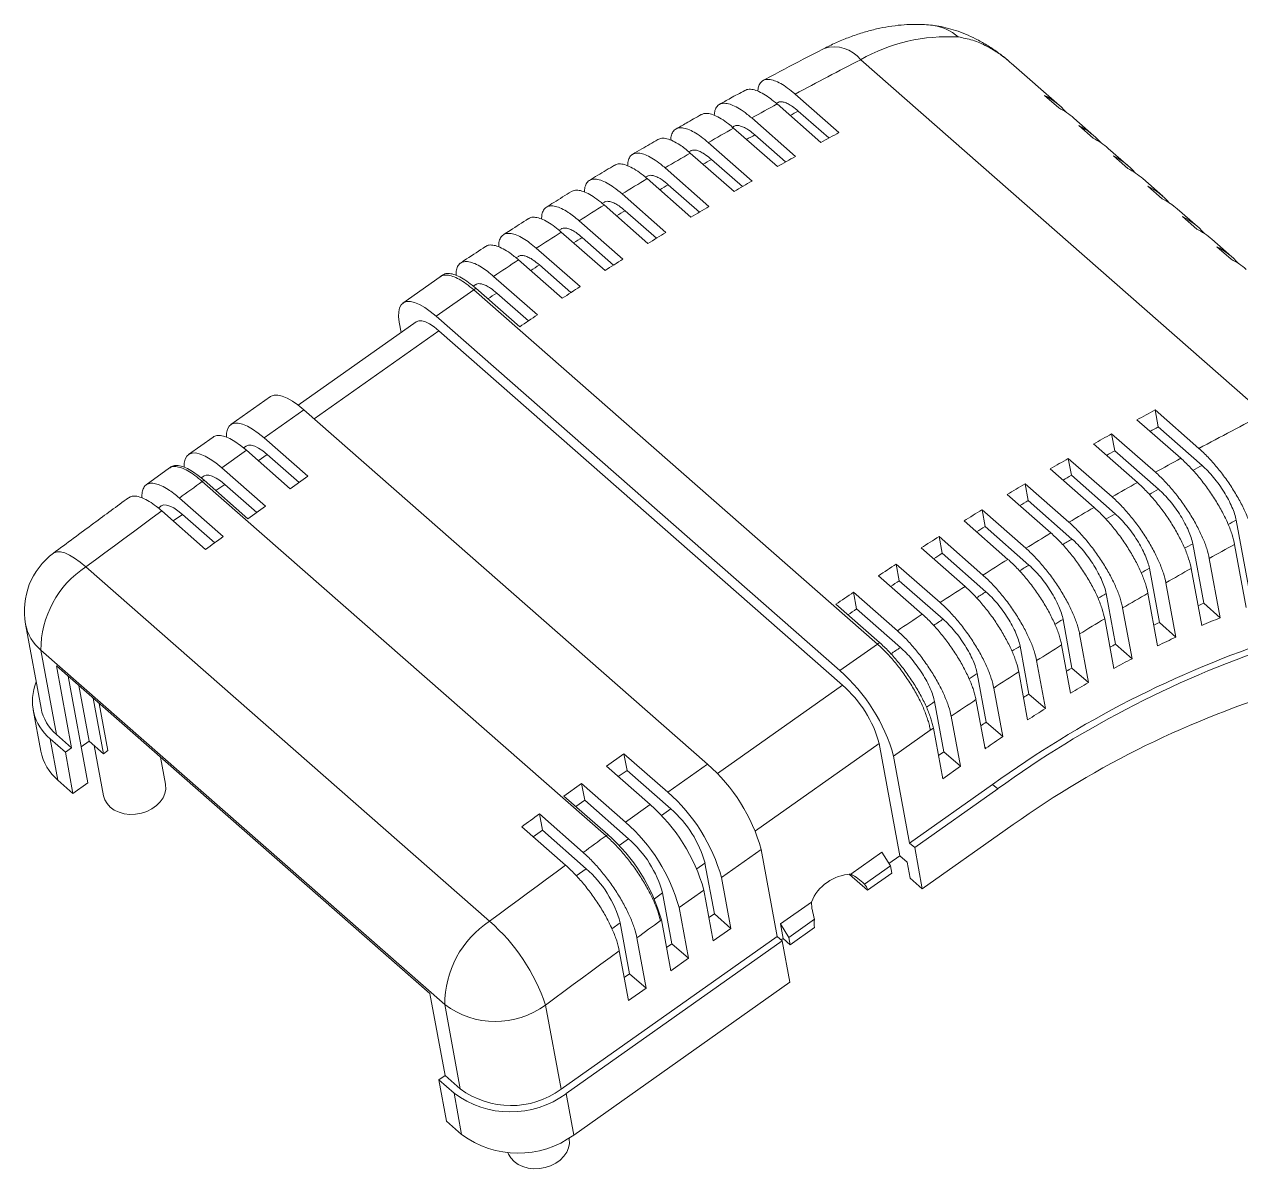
# Model space of a CAD drawing. Header units: inches. Extents: x 1958 to 3526, y 519 to 822.
# Drawn here: x 2306.4 to 2359.4, y 588.8 to 638.8 of the extents above; entities that cross this region are included whole.
import ezdxf

# ---------------------------------------------------------------- set-up
doc = ezdxf.new("R2010")
doc.units = ezdxf.units.IN

msp = doc.modelspace()

# ---------------------------------------------------------------- linework, layer by layer
at = {"color": 7, "linetype": 'Continuous', "lineweight": 15}
for p, q in [((2360.487, 621.777), (2342.868, 637.245)), ((2351.541, 635.246), (2349.436, 637.094)), ((2339.255, 635.377), (2339.185, 635.34)), ((2340.009, 635.743), (2341.921, 634.064)), ((2350.886, 635.688), (2351.514, 635.137)), ((2341.13, 633.634), (2339.218, 635.313)), ((2340.145, 635.002), (2341.484, 633.827)), ((2337.353, 634.338), (2337.277, 634.296)), ((2338.112, 634.701), (2340.024, 633.022)), ((2353.046, 633.925), (2352.168, 634.696)), ((2352.391, 634.367), (2353.018, 633.816)), ((2339.235, 632.579), (2337.323, 634.258)), ((2338.248, 633.963), (2339.594, 632.781)), ((2335.457, 633.267), (2335.375, 633.219)), ((2336.22, 633.628), (2338.133, 631.949)), ((2354.551, 632.604), (2353.673, 633.375)), ((2337.346, 631.492), (2335.434, 633.171)), ((2336.356, 632.892), (2337.71, 631.704)), ((2353.896, 633.046), (2354.523, 632.495)), ((2333.567, 632.163), (2333.48, 632.11)), ((2334.335, 632.522), (2336.247, 630.843)), ((2335.463, 630.373), (2333.551, 632.052)), ((2334.47, 631.789), (2335.831, 630.594)), ((2356.055, 631.283), (2355.178, 632.053)), ((2355.401, 631.724), (2356.028, 631.174)), ((2332.455, 631.385), (2334.368, 629.706)), ((2331.684, 631.027), (2331.593, 630.97)), ((2333.586, 629.223), (2331.674, 630.902)), ((2332.59, 630.653), (2333.957, 629.453)), ((2357.56, 629.962), (2356.682, 630.732)), ((2330.581, 630.217), (2332.494, 628.538)), ((2357.533, 629.853), (2356.906, 630.403)), ((2329.806, 629.859), (2329.709, 629.797)), ((2331.715, 628.042), (2329.802, 629.721)), ((2328.713, 629.017), (2330.626, 627.338)), ((2330.716, 629.486), (2332.089, 628.281)), ((2359.065, 628.641), (2358.187, 629.411)), ((2359.038, 628.532), (2358.411, 629.082)), ((2327.935, 628.659), (2327.832, 628.592)), ((2329.849, 626.829), (2327.937, 628.508)), ((2328.848, 628.288), (2330.226, 627.077)), ((2324.517, 627.768), (2322.893, 626.621)), ((2324.633, 627.847), (2324.507, 627.761)), ((2326.07, 627.428), (2325.963, 627.356)), ((2326.851, 627.787), (2328.763, 626.108)), ((2325.981, 627.2), (2324.343, 626.043)), ((2326.077, 627.265), (2325.981, 627.2)), ((2325.981, 627.2), (2343.6, 611.732)), ((2327.989, 625.586), (2326.077, 627.265)), ((2326.985, 627.058), (2328.369, 625.843)), ((2323.47, 625.804), (2318.319, 622.166)), ((2322.817, 625.343), (2322.736, 625.782)), ((2341.962, 610.575), (2324.343, 626.043)), ((2342.079, 609.941), (2324.46, 625.41)), ((2317.117, 622.541), (2315.384, 621.316)), ((2318.567, 621.962), (2316.834, 620.738)), ((2318.567, 621.962), (2336.186, 606.494)), ((2357.628, 620.275), (2355.715, 621.954)), ((2355.715, 621.954), (2355.852, 621.213)), ((2354.924, 621.524), (2356.837, 619.845)), ((2357.764, 619.534), (2355.852, 621.213)), ((2314.614, 620.772), (2313.535, 620.011)), ((2318.746, 619.059), (2316.834, 620.738)), ((2355.731, 619.233), (2353.818, 620.912)), ((2353.818, 620.912), (2353.954, 620.174)), ((2316.063, 620.194), (2314.985, 619.432)), ((2316.047, 620.377), (2315.939, 620.3)), ((2316.063, 620.194), (2317.976, 618.515)), ((2318.361, 618.787), (2316.968, 620.01)), ((2353.029, 620.469), (2354.942, 618.79)), ((2355.867, 618.495), (2353.954, 620.174)), ((2312.712, 619.429), (2311.686, 618.682)), ((2312.765, 619.466), (2312.698, 619.419)), ((2316.897, 617.753), (2314.985, 619.432)), ((2353.839, 618.16), (2351.927, 619.839)), ((2351.927, 619.839), (2352.062, 619.103)), ((2314.199, 619.071), (2314.09, 618.994)), ((2314.215, 618.888), (2314.137, 618.834)), ((2314.215, 618.888), (2316.127, 617.209)), ((2317.976, 618.515), (2318.746, 619.059)), ((2351.141, 619.382), (2353.053, 617.703)), ((2353.975, 617.424), (2352.062, 619.103)), ((2331.756, 603.365), (2314.137, 618.834)), ((2316.512, 617.481), (2315.119, 618.704)), ((2351.954, 617.054), (2350.041, 618.733)), ((2350.041, 618.733), (2350.177, 617.999)), ((2313.14, 618.108), (2315.052, 616.429)), ((2349.258, 618.263), (2351.17, 616.584)), ((2352.089, 616.321), (2350.177, 617.999)), ((2312.35, 617.766), (2312.22, 617.673)), ((2314.285, 615.868), (2312.373, 617.547)), ((2313.271, 617.398), (2314.683, 616.159)), ((2316.127, 617.209), (2316.897, 617.753)), ((2350.074, 615.917), (2348.162, 617.596)), ((2348.162, 617.596), (2348.297, 616.864)), ((2347.38, 617.113), (2349.293, 615.434)), ((2350.209, 615.185), (2348.297, 616.864)), ((2359.789, 614.251), (2359.256, 617.144)), ((2348.2, 614.749), (2346.288, 616.428)), ((2346.288, 616.428), (2346.423, 615.697)), ((2345.509, 615.932), (2347.421, 614.253)), ((2357.836, 613.515), (2357.357, 616.11)), ((2359.694, 613.325), (2359.185, 616.085)), ((2344.42, 615.228), (2344.554, 614.499)), ((2346.332, 613.549), (2344.42, 615.228)), ((2348.335, 614.018), (2346.423, 615.697)), ((2358.078, 615.477), (2358.557, 612.882)), ((2309.059, 615.102), (2326.678, 599.634)), ((2343.643, 614.719), (2345.556, 613.04)), ((2355.902, 612.672), (2355.465, 615.043)), ((2357.749, 612.543), (2357.289, 615.037)), ((2346.467, 612.82), (2344.554, 614.499)), ((2356.186, 614.41), (2356.623, 612.039)), ((2342.558, 613.997), (2342.692, 613.269)), ((2344.47, 612.318), (2342.558, 613.997)), ((2353.987, 611.728), (2353.578, 613.944)), ((2355.823, 611.657), (2355.399, 613.956)), ((2341.783, 613.475), (2343.696, 611.797)), ((2344.604, 611.59), (2342.692, 613.269)), ((2354.299, 613.31), (2354.708, 611.095)), ((2357.836, 613.515), (2358.557, 612.882)), ((2306.424, 612.606), (2307.102, 608.932)), ((2352.089, 610.688), (2351.698, 612.811)), ((2353.915, 610.673), (2353.515, 612.843)), ((2355.902, 612.672), (2356.623, 612.039)), ((2352.419, 612.178), (2352.81, 610.055)), ((2324.715, 595.995), (2307.096, 611.463)), ((2307.096, 611.463), (2307.773, 607.79)), ((2341.962, 610.575), (2343.6, 611.732)), ((2343.696, 611.797), (2343.6, 611.732)), ((2350.209, 609.555), (2349.823, 611.647)), ((2352.025, 609.594), (2351.637, 611.697)), ((2353.987, 611.728), (2354.708, 611.095)), ((2350.544, 611.014), (2350.93, 608.922)), ((2307.772, 610.789), (2324.074, 596.477)), ((2308.432, 607.212), (2307.772, 610.789)), ((2348.345, 608.33), (2347.955, 610.45)), ((2350.151, 608.422), (2349.765, 610.519)), ((2352.089, 610.688), (2352.81, 610.055)), ((2308.291, 610.333), (2309.149, 605.679)), ((2308.755, 609.926), (2309.203, 607.497)), ((2309.382, 609.376), (2309.83, 606.947)), ((2348.676, 609.817), (2349.066, 607.697)), ((2350.209, 609.555), (2350.93, 608.922)), ((2306.757, 608.869), (2307.09, 607.064)), ((2309.641, 609.148), (2310.022, 607.083)), ((2346.496, 607.031), (2346.092, 609.221)), ((2348.295, 607.16), (2347.899, 609.309)), ((2346.813, 608.588), (2347.217, 606.398)), ((2348.345, 608.33), (2349.066, 607.697)), ((2307.773, 607.79), (2308.432, 607.212)), ((2345.907, 607.978), (2344.305, 606.846)), ((2346.039, 608.067), (2345.907, 607.978)), ((2346.446, 605.854), (2346.039, 608.067)), ((2307.504, 607.599), (2307.836, 605.795)), ((2307.504, 607.599), (2308.162, 607.021)), ((2308.162, 607.021), (2308.432, 607.212)), ((2308.859, 607.254), (2309.203, 607.497)), ((2309.83, 606.947), (2309.203, 607.497)), ((2309.425, 607.302), (2309.828, 605.116)), ((2343.678, 607.397), (2344.582, 602.489)), ((2308.495, 605.217), (2308.162, 607.021)), ((2309.83, 606.947), (2310.022, 607.083)), ((2312.532, 605.615), (2312.313, 606.803)), ((2332.54, 606.949), (2331.77, 606.405)), ((2332.54, 606.949), (2332.674, 606.221)), ((2332.54, 606.949), (2334.453, 605.27)), ((2344.305, 606.846), (2345.005, 603.047)), ((2346.26, 606.865), (2346.496, 607.031)), ((2346.496, 607.031), (2347.217, 606.398)), ((2348.335, 607.188), (2348.295, 607.16)), ((2333.682, 604.726), (2331.77, 606.405)), ((2332.674, 606.221), (2332.289, 605.949)), ((2332.674, 606.221), (2334.587, 604.542)), ((2334.453, 605.27), (2336.186, 606.494)), ((2347.217, 606.398), (2346.446, 605.854)), ((2308.495, 605.217), (2307.836, 605.795)), ((2308.495, 605.217), (2309.149, 605.679)), ((2330.692, 605.643), (2329.921, 605.099)), ((2330.692, 605.643), (2330.826, 604.915)), ((2330.692, 605.643), (2332.604, 603.964)), ((2331.834, 603.42), (2329.921, 605.099)), ((2345.005, 603.047), (2348.627, 605.605)), ((2345.225, 602.854), (2348.846, 605.412)), ((2348.627, 605.605), (2348.846, 605.412)), ((2330.826, 604.915), (2330.441, 604.643)), ((2330.826, 604.915), (2332.738, 603.236)), ((2332.604, 603.964), (2333.682, 604.726)), ((2328.847, 604.318), (2328.977, 603.609)), ((2330.759, 602.639), (2328.847, 604.318)), ((2328.079, 603.758), (2329.992, 602.079)), ((2328.574, 603.324), (2328.977, 603.609)), ((2330.89, 601.93), (2328.977, 603.609)), ((2349.179, 603.608), (2345.557, 601.049)), ((2331.756, 603.365), (2331.834, 603.42)), ((2345.005, 603.047), (2345.225, 602.854)), ((2338.528, 602.766), (2336.795, 601.541)), ((2339.229, 598.966), (2338.528, 602.766)), ((2342.439, 601.69), (2343.792, 602.646)), ((2343.792, 602.646), (2344.164, 602.054)), ((2344.103, 602.151), (2344.582, 602.489)), ((2344.582, 602.489), (2344.896, 602.214)), ((2345.225, 602.854), (2345.557, 601.049)), ((2336.483, 599.958), (2336.074, 602.174)), ((2344.164, 602.054), (2343.039, 601.26)), ((2344.164, 602.054), (2344.222, 601.738)), ((2345.024, 601.517), (2344.896, 602.214)), ((2336.795, 601.541), (2337.204, 599.325)), ((2342.375, 601.699), (2342.379, 601.678)), ((2342.379, 601.678), (2343.163, 600.99)), ((2344.222, 601.738), (2343.163, 600.99)), ((2345.024, 601.517), (2345.557, 601.049)), ((2334.634, 598.652), (2334.226, 600.869)), ((2336.025, 600.997), (2334.947, 600.236)), ((2336.434, 598.781), (2336.025, 600.997)), ((2339.363, 599.518), (2340.716, 600.474)), ((2334.947, 600.236), (2335.355, 598.019)), ((2336.247, 599.792), (2336.483, 599.958)), ((2336.483, 599.958), (2337.204, 599.325)), ((2332.786, 597.347), (2332.377, 599.563)), ((2334.177, 599.691), (2334.125, 599.655)), ((2334.585, 597.475), (2334.177, 599.691)), ((2337.204, 599.325), (2336.434, 598.781)), ((2339.48, 598.885), (2339.363, 599.518)), ((2339.735, 598.926), (2339.363, 599.518)), ((2340.86, 599.721), (2339.735, 598.926)), ((2340.852, 599.358), (2339.793, 598.609)), ((2329.793, 592.301), (2339.229, 598.966)), ((2330.013, 592.109), (2339.448, 598.774)), ((2333.102, 598.91), (2333.507, 596.714)), ((2339.229, 598.966), (2339.448, 598.774)), ((2339.392, 598.823), (2339.48, 598.885)), ((2339.781, 596.969), (2339.448, 598.774)), ((2339.793, 598.609), (2339.48, 598.885)), ((2339.793, 598.609), (2339.735, 598.926)), ((2332.737, 596.169), (2332.335, 598.349)), ((2334.399, 598.486), (2334.634, 598.652)), ((2334.634, 598.652), (2335.355, 598.019)), ((2335.355, 598.019), (2334.585, 597.475)), ((2332.55, 597.18), (2332.786, 597.347)), ((2332.786, 597.347), (2333.507, 596.714)), ((2339.781, 596.969), (2330.346, 590.304)), ((2333.507, 596.714), (2332.737, 596.169)), ((2324.074, 596.477), (2324.734, 592.899)), ((2325.392, 592.321), (2324.715, 595.995)), ((2329.116, 595.975), (2329.793, 592.301)), ((2324.734, 592.899), (2324.464, 592.709)), ((2324.734, 592.899), (2325.392, 592.321)), ((2324.464, 592.709), (2325.123, 592.131)), ((2324.464, 592.709), (2324.797, 590.904)), ((2325.455, 590.326), (2325.123, 592.131)), ((2330.013, 592.109), (2330.346, 590.304)), ((2325.455, 590.326), (2324.797, 590.904)), ((2330.151, 590.146), (2330.146, 590.172))]:
    msp.add_line(p, q, dxfattribs=at)
at = {"color": 8, "linetype": 'Continuous', "lineweight": 15}
for p, q in [((2324.46, 625.41), (2319.018, 621.566)), ((2316.968, 620.01), (2316.583, 619.738)), ((2315.119, 618.704), (2314.734, 618.432)), ((2313.271, 617.398), (2312.867, 617.113)), ((2336.613, 606.081), (2342.079, 609.941)), ((2343.678, 607.397), (2338.273, 603.578)), ((2348.281, 607.236), (2348.335, 607.188)), ((2334.171, 604.248), (2334.587, 604.542)), ((2332.322, 602.942), (2332.738, 603.236)), ((2330.454, 601.623), (2330.89, 601.93)), ((2336.074, 602.174), (2335.72, 601.924)), ((2334.226, 600.869), (2333.872, 600.618)), ((2332.377, 599.563), (2332.014, 599.306))]:
    msp.add_line(p, q, dxfattribs=at)
at = {"color": 7, "linetype": 'Continuous', "lineweight": 15, "flags": 128}
for points in [[(2324.343, 626.043), (2324.089, 626.252), (2323.845, 626.424), (2323.615, 626.555), (2323.405, 626.643), (2323.217, 626.686), (2323.054, 626.685), (2322.92, 626.638), (2322.817, 626.547), (2322.745, 626.414), (2322.708, 626.239), (2322.705, 626.028), (2322.736, 625.782)], [(2324.46, 625.41), (2324.252, 625.578), (2324.056, 625.709), (2323.875, 625.799), (2323.715, 625.845), (2323.58, 625.848), (2323.473, 625.806), (2323.47, 625.804)], [(2317.117, 622.541), (2317.143, 622.558), (2317.278, 622.604), (2317.44, 622.606), (2317.628, 622.562), (2317.839, 622.474), (2318.068, 622.343), (2318.312, 622.172), (2318.567, 621.962)], [(2316.834, 620.738), (2316.579, 620.947), (2316.335, 621.119), (2316.106, 621.25), (2315.895, 621.338), (2315.707, 621.382), (2315.545, 621.38), (2315.41, 621.333), (2315.307, 621.243), (2315.236, 621.109), (2315.198, 620.935), (2315.193, 620.769)], [(2314.614, 620.772), (2314.64, 620.789), (2314.774, 620.836), (2314.937, 620.837), (2315.125, 620.794), (2315.335, 620.706), (2315.565, 620.575), (2315.809, 620.403), (2316.063, 620.194)], [(2314.985, 619.432), (2314.73, 619.642), (2314.486, 619.813), (2314.257, 619.944), (2314.047, 620.032), (2313.859, 620.076), (2313.696, 620.074), (2313.562, 620.028), (2313.458, 619.937), (2313.387, 619.803), (2313.35, 619.629), (2313.344, 619.464)], [(2316.047, 620.377), (2316.049, 620.379), (2316.149, 620.418), (2316.275, 620.415), (2316.424, 620.372), (2316.592, 620.288), (2316.774, 620.167), (2316.968, 620.01)], [(2312.765, 619.466), (2312.792, 619.484), (2312.926, 619.53), (2313.088, 619.532), (2313.277, 619.488), (2313.487, 619.4), (2313.716, 619.269), (2313.96, 619.098), (2314.215, 618.888)], [(2314.199, 619.071), (2314.201, 619.073), (2314.301, 619.112), (2314.427, 619.109), (2314.575, 619.066), (2314.743, 618.982), (2314.926, 618.861), (2315.119, 618.704)], [(2314.137, 618.834), (2314.013, 618.743), (2313.888, 618.652), (2313.763, 618.562), (2313.639, 618.471), (2313.514, 618.38), (2313.389, 618.289), (2313.265, 618.199), (2313.14, 618.108)], [(2312.373, 617.547), (2311.958, 617.243), (2311.544, 616.939), (2311.129, 616.634), (2310.715, 616.329), (2310.301, 616.023), (2309.887, 615.716), (2309.473, 615.41), (2309.059, 615.102)], [(2312.35, 617.766), (2312.352, 617.767), (2312.452, 617.806), (2312.578, 617.804), (2312.727, 617.76), (2312.895, 617.677), (2313.077, 617.555), (2313.271, 617.398)], [(2315.052, 616.429), (2314.956, 616.359), (2314.861, 616.289), (2314.765, 616.219), (2314.669, 616.149), (2314.573, 616.079), (2314.477, 616.008), (2314.381, 615.938), (2314.285, 615.868)], [(2312.532, 605.615), (2312.534, 605.603), (2312.543, 605.408), (2312.506, 605.212), (2312.424, 605.021), (2312.299, 604.842), (2312.136, 604.681), (2311.94, 604.543), (2311.719, 604.433), (2311.479, 604.354), (2311.23, 604.31), (2310.978, 604.302), (2310.733, 604.331), (2310.504, 604.394), (2310.297, 604.491), (2310.121, 604.617), (2309.98, 604.769), (2309.881, 604.941), (2309.828, 605.116)], [(2328.079, 603.758), (2328.175, 603.828), (2328.271, 603.898), (2328.367, 603.968), (2328.463, 604.038), (2328.559, 604.108), (2328.655, 604.178), (2328.751, 604.248), (2328.847, 604.318)], [(2330.759, 602.639), (2330.884, 602.73), (2331.008, 602.821), (2331.133, 602.912), (2331.258, 603.003), (2331.382, 603.094), (2331.507, 603.184), (2331.632, 603.275), (2331.756, 603.365)], [(2326.678, 599.634), (2327.092, 599.941), (2327.506, 600.248), (2327.92, 600.555), (2328.334, 600.86), (2328.748, 601.166), (2329.163, 601.471), (2329.577, 601.775), (2329.992, 602.079)], [(2334.125, 599.655), (2333.997, 599.562), (2333.869, 599.469), (2333.741, 599.376), (2333.613, 599.283), (2333.485, 599.19), (2333.358, 599.097), (2333.23, 599.003), (2333.102, 598.91)], [(2332.335, 598.349), (2331.932, 598.054), (2331.529, 597.759), (2331.127, 597.462), (2330.725, 597.166), (2330.322, 596.869), (2329.92, 596.571), (2329.518, 596.273), (2329.116, 595.975)], [(2330.151, 590.146), (2330.153, 590.135), (2330.162, 589.94), (2330.125, 589.744), (2330.043, 589.553), (2329.918, 589.374), (2329.755, 589.212), (2329.559, 589.074), (2329.338, 588.964), (2329.098, 588.886), (2328.849, 588.842), (2328.597, 588.834), (2328.352, 588.863), (2328.123, 588.926), (2327.916, 589.023), (2327.74, 589.149), (2327.599, 589.301), (2327.5, 589.473), (2327.476, 589.535)]]:
    msp.add_lwpolyline(points, dxfattribs=at)
at = {"color": 8, "linetype": 'Continuous', "lineweight": 15, "flags": 128}
msp.add_lwpolyline([(2309.059, 615.102), (2308.805, 615.312), (2308.564, 615.485), (2308.338, 615.619), (2308.134, 615.711), (2307.952, 615.76), (2307.798, 615.764), (2307.673, 615.725), (2307.643, 615.705)], dxfattribs=at)
at = {"color": 8, "linetype": 'Continuous', "lineweight": 15}
for centre, radius, start, end in [((2345.757, 636.72), 2.04, 47.9776, 83.1456), ((2341.719, 636.347), 1.458, 38.0146, 107.5773), ((2409.7, 505.695), 146.827, 118.27601, 118.43363), ((2411.172, 503.002), 149.896, 119.11079, 119.26848), ((2413.353, 499.15), 154.323, 119.92973, 120.086), ((2415.779, 495.032), 159.103, 120.73363, 120.88814), ((2417.418, 492.349), 162.247, 121.52249, 121.67678), ((2418.555, 490.527), 164.394, 122.29765, 122.4526), ((2420.686, 487.201), 168.344, 123.06158, 123.21544), ((2422.615, 484.284), 171.842, 123.81415, 123.9673), ((2427.349, 490.171), 146.891, 118.27607, 118.45295), ((2429.061, 487.051), 150.449, 119.11105, 119.2863), ((2430.806, 483.97), 153.99, 119.92959, 120.1033), ((2427.334, 489.886), 144.324, 118.14495, 118.30339), ((2433.046, 480.154), 158.415, 120.73337, 120.90563), ((2428.96, 486.92), 147.707, 118.99709, 119.15385), ((2434.834, 477.211), 161.858, 121.52233, 121.692), ((2430.801, 483.67), 151.442, 119.83209, 119.98676), ((2436.553, 474.461), 165.102, 122.29796, 122.46779), ((2432.663, 480.489), 155.127, 120.65104, 120.80232), ((2308.377, 612.985), 1.989, 190.9815, 229.9028), ((2435.036, 476.74), 162.365, 123.05852, 123.23351), ((2434.132, 478.052), 157.973, 121.45473, 121.60614), ((2438.716, 471.076), 169.118, 123.81289, 123.98318), ((2436.184, 474.748), 161.863, 122.24526, 122.39365), ((2438.103, 471.755), 165.417, 123.02302, 123.16988), ((2440.54, 468.08), 169.828, 123.78948, 123.93345)]:
    msp.add_arc(centre, radius, start, end, dxfattribs=at)
at = {"color": 7, "linetype": 'Continuous', "lineweight": 15}
for centre, radius, start, end in [((2346.674, 630.529), 7.72, 86.6688, 119.5443), ((2409.08, 507.75), 145.441, 117.08127, 118.35347), ((2349.485, 632.905), 3.116, 41.0107, 63.2623), ((2411.706, 502.887), 150.967, 118.69593, 119.17556), ((2350.103, 632.341), 3.132, 48.751, 63.2308), ((2350.989, 631.584), 3.116, 41.0107, 63.2623), ((2413.536, 499.633), 154.7, 119.51474, 119.98508), ((2412.701, 502.884), 149.057, 118.34963, 118.69579), ((2351.607, 631.019), 3.132, 48.751, 63.2308), ((2415.418, 496.394), 158.447, 120.31796, 120.77948), ((2414.586, 499.474), 152.953, 119.17543, 119.5144), ((2352.494, 630.263), 3.116, 41.0107, 63.2623), ((2353.112, 629.698), 3.132, 48.751, 63.2308), ((2417.248, 493.341), 162.006, 121.1064, 121.5601), ((2416.377, 496.343), 156.56, 119.98476, 120.31755), ((2353.999, 628.942), 3.116, 41.0107, 63.2623), ((2354.617, 628.377), 3.132, 48.751, 63.2308), ((2419.084, 490.37), 165.498, 121.88144, 122.3279), ((2418.211, 493.235), 160.169, 120.77926, 121.10621), ((2355.504, 627.621), 3.116, 41.0107, 63.2623), ((2420.904, 487.511), 168.888, 122.64403, 123.08388), ((2420.044, 490.222), 163.696, 121.55986, 121.88142), ((2356.122, 627.056), 3.132, 48.751, 63.2308), ((2357.009, 626.299), 3.116, 41.0107, 63.2623), ((2422.782, 484.642), 172.317, 123.39529, 123.82876), ((2421.967, 487.157), 167.314, 122.32772, 122.644), ((2357.627, 625.735), 3.132, 48.751, 63.2308), ((2423.729, 484.427), 170.564, 123.08338, 123.39532), ((2425.696, 481.467), 174.118, 123.82846, 124.13573), ((2426.495, 490.773), 149.057, 118.34963, 118.69579), ((2426.699, 492.281), 145.441, 117.08127, 118.35347), ((2425.407, 491.906), 146.827, 118.27601, 118.43363), ((2428.381, 487.364), 152.953, 119.17543, 119.5144), ((2426.879, 489.213), 149.896, 119.11079, 119.26848), ((2430.171, 484.233), 156.56, 119.98476, 120.31755), ((2429.325, 487.419), 150.967, 118.69593, 119.17556), ((2429.06, 485.361), 154.323, 119.92973, 120.086), ((2432.005, 481.124), 160.169, 120.77926, 121.10621), ((2431.155, 484.165), 154.7, 119.51474, 119.98508), ((2431.486, 481.242), 159.103, 120.73363, 120.88814), ((2433.838, 478.112), 163.696, 121.55986, 121.88142), ((2433.037, 480.926), 158.447, 120.31796, 120.77948), ((2433.125, 478.559), 162.247, 121.52249, 121.67678), ((2435.761, 475.047), 167.314, 122.32772, 122.644), ((2434.867, 477.873), 162.006, 121.1064, 121.5601), ((2309.522, 613.177), 3.15, 126.6252, 190.4439), ((2428.899, 487.701), 146.09, 118.50253, 118.99764), ((2437.524, 472.316), 170.564, 123.08338, 123.39532), ((2434.261, 476.737), 164.394, 122.29765, 122.4526), ((2436.703, 474.902), 165.498, 121.88144, 122.3279), ((2311.427, 611.476), 4.331, 123.1465, 180.1692), ((2430.725, 484.43), 149.837, 119.34745, 119.83259), ((2436.393, 473.412), 168.344, 123.06158, 123.21544), ((2438.522, 472.043), 168.888, 122.64403, 123.08388), ((2439.49, 469.357), 174.118, 123.82846, 124.13573), ((2432.577, 481.222), 153.541, 120.17558, 120.65144), ((2438.322, 470.494), 171.842, 123.81415, 123.9673), ((2373.617, 574.738), 41.865, 112.1449, 112.5109), ((2440.401, 469.173), 172.317, 123.39529, 123.82876), ((2434.432, 478.112), 157.162, 120.98818, 121.45551), ((2375.189, 571.166), 45.768, 114.9232, 115.2618), ((2374.532, 573.634), 42.375, 112.1481, 113.3328), ((2375.26, 568.903), 45.348, 108.1956, 125.9665), ((2376.142, 570.04), 46.313, 114.9261, 116.0227), ((2375.479, 568.71), 45.348, 108.1956, 125.9665), ((2436.294, 475.086), 160.715, 121.78636, 122.24582), ((2376.918, 567.683), 49.657, 117.5029, 117.819), ((2377.881, 566.59), 50.176, 117.5053, 118.5307), ((2336.85, 604.763), 7.74, 15.6152, 48.6683), ((2438.166, 472.137), 164.208, 122.57133, 123.0235), ((2378.696, 564.458), 53.339, 119.9215, 120.22), ((2308.883, 609.257), 2.156, 157.5461, 230.2369), ((2338.64, 606.006), 5.226, 15.4312, 48.8524), ((2379.702, 563.334), 53.908, 119.9237, 120.8917), ((2373.558, 570.103), 41.436, 107.4013, 126.0403), ((2380.593, 561.326), 57.001, 122.211, 122.4946), ((2309.055, 609.311), 1.989, 190.9815, 229.9028), ((2440.018, 469.305), 167.592, 123.34403, 123.78956), ((2381.568, 560.293), 57.476, 122.21278, 123.13471), ((2382.481, 558.471), 60.424, 124.39729, 124.66914), ((2383.389, 557.567), 60.754, 124.39843, 125.23863), ((2309.279, 607.497), 2.232, 191.174, 229.7102), ((2331.074, 600.682), 7.74, 15.6152, 48.6683), ((2329.341, 599.458), 7.74, 15.6152, 48.6683), ((2328.571, 598.914), 7.74, 15.6152, 48.6683), ((2331.388, 600.881), 4.862, 15.4312, 48.8523), ((2327.492, 598.152), 7.74, 15.6152, 48.6683), ((2326.722, 597.608), 7.74, 15.6152, 48.6683), ((2329.539, 599.575), 4.862, 15.4312, 48.8523), ((2327.691, 598.269), 4.862, 15.4312, 48.8523), ((2342.535, 599.727), 1.966, 92.8099, 157.6644), ((2342.616, 600.901), 0.554, 9.1839, 40.3134), ((2329.046, 596.008), 4.331, 123.1465, 180.1692), ((2321.111, 593.283), 8.445, 18.5862, 48.7662), ((2341.838, 599.518), 0.999, 168.3049, 189.262), ((2326.929, 598.973), 3.711, 233.3687, 306.107), ((2327.583, 595.424), 4.111, 233.2373, 306.2384), ((2327.606, 595.3), 3.711, 233.3687, 306.107), ((2327.916, 593.637), 4.125, 233.3824, 306.0933)]:
    msp.add_arc(centre, radius, start, end, dxfattribs=at)
for start_param, end_param in [(5.118672, 5.508563), (0.907515, 1.297406)]:
    msp.add_ellipse((2342.321, 599.898), major_axis=(-1.036, 1.826), ratio=0.671952, start_param=start_param, end_param=end_param, dxfattribs=at)
for points, knots in [([(2346.007, 638.745), (2345.889, 638.756), (2345.604, 638.784), (2345.144, 638.792), (2344.627, 638.764), (2344.098, 638.698), (2343.559, 638.592), (2343.012, 638.446), (2342.46, 638.262), (2341.916, 638.044), (2341.522, 637.861), (2341.313, 637.755), (2341.279, 637.737)], [0, 0, 0, 0, 0.074674, 0.181069, 0.289242, 0.400002, 0.51323, 0.628618, 0.745682, 0.863845, 0.977418, 1, 1, 1, 1]), ([(2349.436, 637.087), (2349.375, 637.143), (2349.184, 637.316), (2348.827, 637.586), (2348.371, 637.892), (2347.904, 638.152), (2347.45, 638.363), (2347.019, 638.524), (2346.596, 638.643), (2346.277, 638.712), (2346.098, 638.731), (2346.058, 638.735)], [0, 0, 0, 0, 0.064414, 0.201711, 0.348339, 0.495979, 0.62362, 0.744865, 0.859778, 0.969227, 1, 1, 1, 1]), ([(2341.279, 637.737), (2340.974, 637.58), (2340.122, 637.142), (2339.231, 636.671), (2338.644, 636.356), (2338.606, 636.335)], [0, 0, 0, 0, 0.342136, 0.957066, 1, 1, 1, 1]), ([(2337.812, 635.904), (2337.603, 635.79), (2337.232, 635.588), (2336.862, 635.382), (2336.702, 635.293)], [0, 0, 0, 0, 0.567339, 1, 1, 1, 1]), ([(2337.818, 635.895), (2337.844, 635.911), (2337.922, 635.96), (2338.104, 635.959), (2338.356, 635.892), (2338.633, 635.753), (2338.923, 635.56), (2339.119, 635.395), (2339.218, 635.313)], [0, 0, 0, 0, 0.099036, 0.29011, 0.478471, 0.66682, 0.833411, 1, 1, 1, 1]), ([(2340.009, 635.743), (2339.979, 635.769), (2339.84, 635.889), (2339.599, 636.072), (2339.302, 636.251), (2339.036, 636.359), (2338.806, 636.395), (2338.619, 636.358), (2338.481, 636.246), (2338.398, 636.084), (2338.386, 635.934), (2338.381, 635.87)], [0, 0, 0, 0, 0.033882, 0.157495, 0.281113, 0.404854, 0.528604, 0.653681, 0.778768, 0.905875, 1, 1, 1, 1]), ([(2338.112, 634.701), (2337.983, 634.808), (2337.747, 635.004), (2337.43, 635.196), (2337.159, 635.313), (2336.925, 635.355), (2336.733, 635.325), (2336.592, 635.218), (2336.5, 635.054), (2336.486, 634.894), (2336.479, 634.818)], [0, 0, 0, 0, 0.145395, 0.268465, 0.391541, 0.515172, 0.638811, 0.763804, 0.888803, 1, 1, 1, 1]), ([(2339.256, 635.376), (2339.258, 635.378), (2339.288, 635.406), (2339.38, 635.413), (2339.526, 635.395), (2339.701, 635.322), (2339.906, 635.2), (2340.061, 635.072), (2340.145, 635.002)], [0, 0, 0, 0, 0.013789, 0.205271, 0.396737, 0.585014, 0.773279, 1, 1, 1, 1]), ([(2335.911, 634.849), (2335.689, 634.723), (2335.32, 634.515), (2334.952, 634.303), (2334.805, 634.218)], [0, 0, 0, 0, 0.601258, 1, 1, 1, 1]), ([(2335.916, 634.84), (2335.951, 634.86), (2336.038, 634.91), (2336.236, 634.901), (2336.49, 634.826), (2336.782, 634.673), (2337.063, 634.479), (2337.248, 634.322), (2337.323, 634.258)], [0, 0, 0, 0, 0.127484, 0.315217, 0.502938, 0.688446, 0.873948, 1, 1, 1, 1]), ([(2336.22, 633.628), (2336.114, 633.717), (2335.901, 633.895), (2335.6, 634.09), (2335.323, 634.221), (2335.079, 634.281), (2334.879, 634.265), (2334.723, 634.178), (2334.627, 634.01), (2334.577, 633.862), (2334.587, 633.744), (2334.589, 633.728)], [0, 0, 0, 0, 0.119799, 0.2396, 0.362161, 0.484726, 0.607983, 0.731246, 0.855671, 0.9801, 1, 1, 1, 1]), ([(2337.354, 634.337), (2337.357, 634.339), (2337.388, 634.367), (2337.479, 634.376), (2337.625, 634.358), (2337.799, 634.285), (2338.005, 634.164), (2338.162, 634.035), (2338.248, 633.963)], [0, 0, 0, 0, 0.018506, 0.207814, 0.39711, 0.583934, 0.77075, 1, 1, 1, 1]), ([(2334.015, 633.76), (2333.782, 633.624), (2333.415, 633.41), (2333.047, 633.192), (2332.913, 633.112)], [0, 0, 0, 0, 0.633752, 1, 1, 1, 1]), ([(2334.016, 633.76), (2334.07, 633.783), (2334.181, 633.829), (2334.408, 633.804), (2334.673, 633.707), (2334.942, 633.553), (2335.198, 633.371), (2335.355, 633.238), (2335.434, 633.171)], [0, 0, 0, 0, 0.1810178, 0.367565, 0.5525097, 0.7374491, 0.8687249, 1, 1, 1, 1]), ([(2335.458, 633.264), (2335.462, 633.268), (2335.493, 633.297), (2335.585, 633.305), (2335.731, 633.288), (2335.904, 633.216), (2336.111, 633.094), (2336.269, 632.964), (2336.356, 632.892)], [0, 0, 0, 0, 0.023121, 0.210453, 0.397778, 0.583242, 0.7687, 1, 1, 1, 1]), ([(2332.132, 632.632), (2332.152, 632.647), (2332.219, 632.698), (2332.386, 632.706), (2332.626, 632.656), (2332.906, 632.529), (2333.213, 632.331), (2333.434, 632.155), (2333.548, 632.055), (2333.551, 632.052)], [0, 0, 0, 0, 0.075985, 0.261097, 0.445151, 0.629199, 0.812119, 0.995037, 1, 1, 1, 1]), ([(2334.335, 632.522), (2334.27, 632.577), (2334.096, 632.726), (2333.825, 632.918), (2333.534, 633.077), (2333.277, 633.163), (2333.059, 633.175), (2332.887, 633.113), (2332.767, 632.976), (2332.704, 632.807), (2332.703, 632.663), (2332.703, 632.612)], [0, 0, 0, 0, 0.0720101, 0.1942231, 0.3164381, 0.438798, 0.5611617, 0.6841681, 0.8071791, 0.9310777, 1, 1, 1, 1]), ([(2332.127, 632.641), (2331.883, 632.494), (2331.516, 632.273), (2331.15, 632.048), (2331.028, 631.973)], [0, 0, 0, 0, 0.666148, 1, 1, 1, 1]), ([(2333.569, 632.16), (2333.573, 632.164), (2333.605, 632.193), (2333.698, 632.203), (2333.842, 632.186), (2334.016, 632.114), (2334.223, 631.993), (2334.382, 631.862), (2334.47, 631.789)], [0, 0, 0, 0, 0.027645, 0.213189, 0.398726, 0.58292, 0.76711, 1, 1, 1, 1]), ([(2332.455, 631.385), (2332.336, 631.485), (2332.107, 631.675), (2331.795, 631.869), (2331.519, 631.994), (2331.281, 632.042), (2331.085, 632.017), (2330.937, 631.918), (2330.848, 631.743), (2330.81, 631.586), (2330.818, 631.475), (2330.818, 631.464)], [0, 0, 0, 0, 0.132393, 0.253973, 0.375556, 0.497333, 0.619113, 0.741398, 0.863684, 0.986584, 1, 1, 1, 1]), ([(2330.244, 631.489), (2329.989, 631.331), (2329.624, 631.104), (2329.259, 630.873), (2329.148, 630.803)], [0, 0, 0, 0, 0.696969, 1, 1, 1, 1]), ([(2330.244, 631.489), (2330.298, 631.513), (2330.408, 631.562), (2330.633, 631.539), (2330.895, 631.448), (2331.19, 631.281), (2331.455, 631.09), (2331.62, 630.949), (2331.674, 630.902)], [0, 0, 0, 0, 0.1805039, 0.3634236, 0.5463396, 0.728488, 0.9106345, 1, 1, 1, 1]), ([(2330.581, 630.217), (2330.5, 630.286), (2330.338, 630.423), (2330.078, 630.607), (2329.809, 630.759), (2329.546, 630.854), (2329.324, 630.874), (2329.146, 630.82), (2329.021, 630.69), (2328.951, 630.514), (2328.947, 630.356), (2328.945, 630.289)], [0, 0, 0, 0, 0.08962, 0.179241, 0.300679, 0.422118, 0.543725, 0.665334, 0.787288, 0.909243, 1, 1, 1, 1]), ([(2331.686, 631.023), (2331.691, 631.028), (2331.723, 631.058), (2331.816, 631.068), (2331.961, 631.051), (2332.133, 630.98), (2332.341, 630.859), (2332.501, 630.727), (2332.59, 630.653)], [0, 0, 0, 0, 0.032091, 0.216021, 0.399947, 0.582955, 0.76596, 1, 1, 1, 1]), ([(2328.368, 630.306), (2328.103, 630.137), (2327.739, 629.903), (2327.375, 629.667), (2327.276, 629.602)], [0, 0, 0, 0, 0.727601, 1, 1, 1, 1]), ([(2328.373, 630.298), (2328.406, 630.32), (2328.489, 630.373), (2328.679, 630.372), (2328.926, 630.308), (2329.212, 630.166), (2329.507, 629.97), (2329.71, 629.799), (2329.802, 629.721)], [0, 0, 0, 0, 0.121384, 0.303124, 0.484862, 0.666138, 0.847412, 1, 1, 1, 1]), ([(2328.713, 629.017), (2328.615, 629.1), (2328.42, 629.264), (2328.132, 629.456), (2327.856, 629.596), (2327.605, 629.669), (2327.395, 629.666), (2327.232, 629.59), (2327.125, 629.437), (2327.074, 629.26), (2327.076, 629.12), (2327.076, 629.073)], [0, 0, 0, 0, 0.107383, 0.214766, 0.335448, 0.45613, 0.576924, 0.697719, 0.818712, 0.939706, 1, 1, 1, 1]), ([(2329.809, 629.855), (2329.814, 629.86), (2329.847, 629.891), (2329.941, 629.902), (2330.085, 629.885), (2330.257, 629.814), (2330.466, 629.693), (2330.626, 629.561), (2330.716, 629.486)], [0, 0, 0, 0, 0.036471, 0.218953, 0.401432, 0.583335, 0.765235, 1, 1, 1, 1]), ([(2326.497, 629.092), (2326.222, 628.911), (2325.859, 628.671), (2325.497, 628.428), (2325.409, 628.369)], [0, 0, 0, 0, 0.757124, 1, 1, 1, 1]), ([(2326.503, 629.083), (2326.523, 629.099), (2326.588, 629.153), (2326.753, 629.165), (2326.989, 629.122), (2327.266, 628.998), (2327.582, 628.804), (2327.814, 628.61), (2327.937, 628.508)], [0, 0, 0, 0, 0.077283, 0.257912, 0.438539, 0.618933, 0.799327, 1, 1, 1, 1]), ([(2326.851, 627.787), (2326.759, 627.864), (2326.576, 628.019), (2326.298, 628.209), (2326.024, 628.354), (2325.768, 628.435), (2325.553, 628.44), (2325.385, 628.372), (2325.272, 628.226), (2325.21, 628.05), (2325.218, 627.891), (2325.221, 627.83)], [0, 0, 0, 0, 0.100414, 0.200828, 0.321306, 0.441785, 0.562309, 0.682833, 0.803442, 0.924051, 1, 1, 1, 1]), ([(2327.938, 628.655), (2327.944, 628.661), (2327.978, 628.693), (2328.071, 628.704), (2328.215, 628.687), (2328.387, 628.617), (2328.596, 628.495), (2328.757, 628.363), (2328.848, 628.288)], [0, 0, 0, 0, 0.040797, 0.221989, 0.40318, 0.584052, 0.764924, 1, 1, 1, 1]), ([(2324.639, 627.837), (2324.667, 627.858), (2324.742, 627.914), (2324.921, 627.92), (2325.163, 627.867), (2325.444, 627.734), (2325.75, 627.538), (2325.968, 627.355), (2326.077, 627.265)], [0, 0, 0, 0, 0.10521, 0.284773, 0.464335, 0.643814, 0.823291, 1, 1, 1, 1]), ([(2325.981, 627.2), (2325.873, 627.291), (2325.653, 627.475), (2325.345, 627.67), (2325.061, 627.8), (2324.798, 627.854), (2324.614, 627.84), (2324.54, 627.775), (2324.523, 627.759)], [0, 0, 0, 0, 0.17567, 0.356433, 0.532119, 0.712899, 0.931307, 1, 1, 1, 1]), ([(2326.073, 627.423), (2326.08, 627.43), (2326.114, 627.463), (2326.208, 627.474), (2326.352, 627.457), (2326.524, 627.388), (2326.733, 627.266), (2326.894, 627.133), (2326.985, 627.058)], [0, 0, 0, 0, 0.04508, 0.225133, 0.405185, 0.585101, 0.765016, 1, 1, 1, 1]), ([(2357.628, 620.275), (2357.693, 620.217), (2357.76, 620.156), (2357.892, 620.029), (2357.958, 619.962), (2358.156, 619.756), (2358.288, 619.607), (2358.549, 619.291), (2358.674, 619.128), (2358.916, 618.792), (2359.033, 618.617), (2359.249, 618.269), (2359.349, 618.096), (2359.487, 617.836), (2359.531, 617.749), (2359.613, 617.579), (2359.651, 617.496), (2359.757, 617.249), (2359.818, 617.091), (2359.916, 616.786), (2359.953, 616.644), (2359.977, 616.511)], [0, 0, 0, 0, 0.0625, 0.0625, 0.125, 0.125, 0.25, 0.25, 0.375, 0.375, 0.5, 0.5, 0.625, 0.625, 0.6875, 0.6875, 0.75, 0.75, 0.875, 0.875, 1, 1, 1, 1]), ([(2314.137, 618.834), (2314.029, 618.925), (2313.809, 619.109), (2313.504, 619.305), (2313.224, 619.439), (2312.969, 619.498), (2312.79, 619.487), (2312.72, 619.425), (2312.701, 619.408)], [0, 0, 0, 0, 0.174893, 0.354858, 0.529759, 0.709732, 0.924281, 1, 1, 1, 1]), ([(2359.185, 616.085), (2359.161, 616.216), (2359.125, 616.357), (2359.051, 616.584), (2359.024, 616.663), (2358.963, 616.822), (2358.931, 616.903), (2358.824, 617.149), (2358.743, 617.318), (2358.558, 617.667), (2358.457, 617.841), (2358.295, 618.101), (2358.24, 618.187), (2358.124, 618.36), (2358.064, 618.447), (2357.881, 618.7), (2357.756, 618.863), (2357.498, 619.176), (2357.364, 619.327), (2357.099, 619.603), (2356.968, 619.73), (2356.837, 619.845)], [0, 0, 0, 0, 0.125, 0.125, 0.1875, 0.1875, 0.25, 0.25, 0.375, 0.375, 0.5, 0.5, 0.5625, 0.5625, 0.625, 0.625, 0.75, 0.75, 0.875, 0.875, 1, 1, 1, 1]), ([(2357.764, 619.534), (2357.848, 619.461), (2357.932, 619.38), (2358.099, 619.205), (2358.184, 619.11), (2358.348, 618.91), (2358.428, 618.807), (2358.582, 618.593), (2358.656, 618.482), (2358.793, 618.261), (2358.857, 618.151), (2358.974, 617.93), (2359.026, 617.822), (2359.116, 617.614), (2359.155, 617.512), (2359.217, 617.319), (2359.24, 617.229), (2359.256, 617.144)], [0, 0, 0, 0, 0.125, 0.125, 0.25, 0.25, 0.375, 0.375, 0.5, 0.5, 0.625, 0.625, 0.75, 0.75, 0.875, 0.875, 1, 1, 1, 1]), ([(2355.731, 619.233), (2355.86, 619.119), (2355.992, 618.993), (2356.259, 618.714), (2356.39, 618.567), (2356.583, 618.333), (2356.647, 618.253), (2356.774, 618.089), (2356.836, 618.005), (2357.018, 617.752), (2357.133, 617.581), (2357.35, 617.233), (2357.452, 617.057), (2357.634, 616.713), (2357.716, 616.544), (2357.86, 616.212), (2357.92, 616.053), (2358.017, 615.753), (2358.054, 615.61), (2358.078, 615.477)], [0, 0, 0, 0, 0.125, 0.125, 0.25, 0.25, 0.3125, 0.3125, 0.375, 0.375, 0.5, 0.5, 0.625, 0.625, 0.75, 0.75, 0.875, 0.875, 1, 1, 1, 1]), ([(2313.14, 618.108), (2313.056, 618.179), (2312.888, 618.321), (2312.623, 618.507), (2312.352, 618.657), (2312.09, 618.749), (2311.87, 618.765), (2311.694, 618.707), (2311.573, 618.572), (2311.5, 618.384), (2311.506, 618.203), (2311.509, 618.117)], [0, 0, 0, 0, 0.090495, 0.18099, 0.299696, 0.418402, 0.537124, 0.655846, 0.774601, 0.893356, 1, 1, 1, 1]), ([(2357.289, 615.037), (2357.265, 615.168), (2357.228, 615.312), (2357.13, 615.613), (2357.07, 615.771), (2356.963, 616.018), (2356.924, 616.103), (2356.842, 616.273), (2356.799, 616.358), (2356.662, 616.615), (2356.562, 616.789), (2356.343, 617.14), (2356.228, 617.311), (2356.047, 617.562), (2355.986, 617.645), (2355.859, 617.809), (2355.795, 617.89), (2355.601, 618.124), (2355.47, 618.271), (2355.206, 618.547), (2355.071, 618.676), (2354.942, 618.79)], [0, 0, 0, 0, 0.125, 0.125, 0.25, 0.25, 0.3125, 0.3125, 0.375, 0.375, 0.5, 0.5, 0.625, 0.625, 0.6875, 0.6875, 0.75, 0.75, 0.875, 0.875, 1, 1, 1, 1]), ([(2355.867, 618.495), (2355.95, 618.422), (2356.033, 618.342), (2356.201, 618.167), (2356.285, 618.072), (2356.45, 617.873), (2356.529, 617.77), (2356.683, 617.556), (2356.757, 617.446), (2356.894, 617.226), (2356.958, 617.116), (2357.075, 616.895), (2357.127, 616.787), (2357.217, 616.579), (2357.256, 616.477), (2357.318, 616.285), (2357.342, 616.195), (2357.357, 616.11)], [0, 0, 0, 0, 0.125, 0.125, 0.25, 0.25, 0.375, 0.375, 0.5, 0.5, 0.625, 0.625, 0.75, 0.75, 0.875, 0.875, 1, 1, 1, 1]), ([(2310.918, 618.121), (2310.412, 617.75), (2309.319, 616.949), (2308.228, 616.139), (2307.643, 615.705)], [0, 0, 0, 0, 0.463334, 1, 1, 1, 1]), ([(2310.92, 618.119), (2310.968, 618.146), (2311.067, 618.203), (2311.279, 618.196), (2311.532, 618.12), (2311.822, 617.968), (2312.106, 617.774), (2312.294, 617.614), (2312.373, 617.547)], [0, 0, 0, 0, 0.165097, 0.342318, 0.519539, 0.696694, 0.873848, 1, 1, 1, 1]), ([(2353.839, 618.16), (2353.97, 618.045), (2354.102, 617.918), (2354.299, 617.712), (2354.365, 617.641), (2354.497, 617.493), (2354.563, 617.416), (2354.757, 617.181), (2354.882, 617.019), (2355.064, 616.767), (2355.124, 616.681), (2355.24, 616.508), (2355.296, 616.422), (2355.457, 616.163), (2355.558, 615.989), (2355.742, 615.642), (2355.824, 615.472), (2355.931, 615.227), (2355.964, 615.146), (2356.024, 614.987), (2356.052, 614.909), (2356.125, 614.682), (2356.162, 614.541), (2356.186, 614.41)], [0, 0, 0, 0, 0.125, 0.125, 0.1875, 0.1875, 0.25, 0.25, 0.375, 0.375, 0.4375, 0.4375, 0.5, 0.5, 0.625, 0.625, 0.75, 0.75, 0.8125, 0.8125, 0.875, 0.875, 1, 1, 1, 1]), ([(2355.399, 613.956), (2355.375, 614.088), (2355.338, 614.229), (2355.241, 614.529), (2355.18, 614.69), (2355.037, 615.019), (2354.955, 615.188), (2354.818, 615.446), (2354.769, 615.534), (2354.668, 615.708), (2354.616, 615.795), (2354.454, 616.054), (2354.339, 616.225), (2354.095, 616.564), (2353.969, 616.727), (2353.776, 616.96), (2353.711, 617.036), (2353.579, 617.184), (2353.513, 617.256), (2353.314, 617.463), (2353.183, 617.589), (2353.053, 617.703)], [0, 0, 0, 0, 0.125, 0.125, 0.25, 0.25, 0.375, 0.375, 0.4375, 0.4375, 0.5, 0.5, 0.625, 0.625, 0.75, 0.75, 0.8125, 0.8125, 0.875, 0.875, 1, 1, 1, 1]), ([(2353.975, 617.424), (2354.058, 617.351), (2354.141, 617.271), (2354.308, 617.097), (2354.393, 617.002), (2354.557, 616.803), (2354.636, 616.701), (2354.79, 616.487), (2354.865, 616.377), (2355.002, 616.157), (2355.065, 616.047), (2355.182, 615.827), (2355.235, 615.719), (2355.325, 615.511), (2355.364, 615.41), (2355.426, 615.218), (2355.449, 615.127), (2355.465, 615.043)], [0, 0, 0, 0, 0.125, 0.125, 0.25, 0.25, 0.375, 0.375, 0.5, 0.5, 0.625, 0.625, 0.75, 0.75, 0.875, 0.875, 1, 1, 1, 1]), ([(2351.954, 617.054), (2352.083, 616.941), (2352.217, 616.812), (2352.48, 616.538), (2352.611, 616.391), (2352.805, 616.157), (2352.87, 616.076), (2352.995, 615.913), (2353.057, 615.831), (2353.238, 615.58), (2353.353, 615.408), (2353.571, 615.06), (2353.672, 614.887), (2353.854, 614.544), (2353.938, 614.372), (2354.08, 614.043), (2354.141, 613.886), (2354.214, 613.66), (2354.235, 613.586), (2354.272, 613.444), (2354.287, 613.376), (2354.299, 613.31)], [0, 0, 0, 0, 0.125, 0.125, 0.25, 0.25, 0.3125, 0.3125, 0.375, 0.375, 0.5, 0.5, 0.625, 0.625, 0.75, 0.75, 0.875, 0.875, 0.9375, 0.9375, 1, 1, 1, 1]), ([(2353.515, 612.843), (2353.491, 612.973), (2353.455, 613.114), (2353.357, 613.417), (2353.296, 613.576), (2353.189, 613.821), (2353.151, 613.904), (2353.069, 614.074), (2353.025, 614.16), (2352.887, 614.419), (2352.786, 614.592), (2352.57, 614.937), (2352.453, 615.112), (2352.211, 615.447), (2352.086, 615.608), (2351.892, 615.842), (2351.826, 615.919), (2351.695, 616.067), (2351.629, 616.138), (2351.432, 616.343), (2351.301, 616.469), (2351.17, 616.584)], [0, 0, 0, 0, 0.125, 0.125, 0.25, 0.25, 0.3125, 0.3125, 0.375, 0.375, 0.5, 0.5, 0.625, 0.625, 0.75, 0.75, 0.8125, 0.8125, 0.875, 0.875, 1, 1, 1, 1]), ([(2352.089, 616.321), (2352.172, 616.248), (2352.255, 616.168), (2352.422, 615.994), (2352.507, 615.899), (2352.67, 615.701), (2352.75, 615.599), (2352.903, 615.386), (2352.978, 615.275), (2353.115, 615.056), (2353.178, 614.946), (2353.296, 614.727), (2353.348, 614.619), (2353.438, 614.411), (2353.477, 614.31), (2353.539, 614.118), (2353.563, 614.027), (2353.578, 613.944)], [0, 0, 0, 0, 0.125, 0.125, 0.25, 0.25, 0.375, 0.375, 0.5, 0.5, 0.625, 0.625, 0.75, 0.75, 0.875, 0.875, 1, 1, 1, 1]), ([(2350.074, 615.917), (2350.203, 615.804), (2350.335, 615.678), (2350.6, 615.401), (2350.731, 615.254), (2350.924, 615.022), (2350.987, 614.943), (2351.113, 614.78), (2351.176, 614.696), (2351.357, 614.445), (2351.472, 614.275), (2351.635, 614.015), (2351.688, 613.927), (2351.789, 613.753), (2351.837, 613.667), (2351.974, 613.41), (2352.056, 613.241), (2352.2, 612.91), (2352.26, 612.752), (2352.333, 612.527), (2352.355, 612.454), (2352.391, 612.313), (2352.407, 612.244), (2352.419, 612.178)], [0, 0, 0, 0, 0.125, 0.125, 0.25, 0.25, 0.3125, 0.3125, 0.375, 0.375, 0.5, 0.5, 0.5625, 0.5625, 0.625, 0.625, 0.75, 0.75, 0.875, 0.875, 0.9375, 0.9375, 1, 1, 1, 1]), ([(2351.637, 611.697), (2351.625, 611.762), (2351.61, 611.83), (2351.573, 611.972), (2351.552, 612.046), (2351.478, 612.271), (2351.418, 612.429), (2351.275, 612.757), (2351.192, 612.929), (2351.009, 613.271), (2350.909, 613.444), (2350.745, 613.704), (2350.689, 613.792), (2350.573, 613.963), (2350.456, 614.131), (2350.333, 614.296), (2350.207, 614.458), (2350.143, 614.538), (2349.949, 614.772), (2349.818, 614.919), (2349.556, 615.192), (2349.422, 615.32), (2349.293, 615.434)], [0, 0, 0, 0, 0.0625, 0.0625, 0.125, 0.125, 0.25, 0.25, 0.375, 0.375, 0.5, 0.5, 0.5625, 0.5625, 0.625, 0.6875, 0.6875, 0.75, 0.75, 0.875, 0.875, 1, 1, 1, 1]), ([(2350.209, 615.185), (2350.292, 615.112), (2350.375, 615.032), (2350.542, 614.859), (2350.626, 614.764), (2350.79, 614.567), (2350.869, 614.464), (2351.023, 614.252), (2351.097, 614.142), (2351.234, 613.923), (2351.298, 613.813), (2351.415, 613.594), (2351.467, 613.486), (2351.558, 613.278), (2351.597, 613.177), (2351.659, 612.985), (2351.682, 612.895), (2351.698, 612.811)], [0, 0, 0, 0, 0.125, 0.125, 0.25, 0.25, 0.375, 0.375, 0.5, 0.5, 0.625, 0.625, 0.75, 0.75, 0.875, 0.875, 1, 1, 1, 1]), ([(2348.2, 614.749), (2348.33, 614.635), (2348.46, 614.51), (2348.658, 614.304), (2348.725, 614.232), (2348.856, 614.084), (2348.921, 614.009), (2349.114, 613.777), (2349.239, 613.615), (2349.483, 613.278), (2349.598, 613.107), (2349.76, 612.849), (2349.812, 612.762), (2349.913, 612.588), (2349.962, 612.501), (2350.1, 612.243), (2350.182, 612.075), (2350.325, 611.746), (2350.386, 611.586), (2350.483, 611.286), (2350.52, 611.145), (2350.544, 611.014)], [0, 0, 0, 0, 0.125, 0.125, 0.1875, 0.1875, 0.25, 0.25, 0.375, 0.375, 0.5, 0.5, 0.5625, 0.5625, 0.625, 0.625, 0.75, 0.75, 0.875, 0.875, 1, 1, 1, 1]), ([(2349.765, 610.519), (2349.741, 610.649), (2349.704, 610.793), (2349.606, 611.093), (2349.546, 611.25), (2349.438, 611.498), (2349.399, 611.582), (2349.317, 611.75), (2349.23, 611.92), (2349.134, 612.092), (2349.034, 612.265), (2348.981, 612.353), (2348.818, 612.613), (2348.703, 612.784), (2348.462, 613.117), (2348.334, 613.282), (2348.077, 613.591), (2347.947, 613.737), (2347.749, 613.943), (2347.682, 614.01), (2347.551, 614.136), (2347.486, 614.196), (2347.421, 614.253)], [0, 0, 0, 0, 0.125, 0.125, 0.25, 0.25, 0.3125, 0.3125, 0.375, 0.4375, 0.4375, 0.5, 0.5, 0.625, 0.625, 0.75, 0.75, 0.875, 0.875, 0.9375, 0.9375, 1, 1, 1, 1]), ([(2348.335, 614.018), (2348.418, 613.945), (2348.501, 613.866), (2348.667, 613.692), (2348.752, 613.598), (2348.915, 613.401), (2348.995, 613.298), (2349.148, 613.086), (2349.222, 612.976), (2349.359, 612.757), (2349.423, 612.648), (2349.54, 612.429), (2349.593, 612.321), (2349.683, 612.113), (2349.722, 612.012), (2349.784, 611.82), (2349.808, 611.73), (2349.823, 611.647)], [0, 0, 0, 0, 0.125, 0.125, 0.25, 0.25, 0.375, 0.375, 0.5, 0.5, 0.625, 0.625, 0.75, 0.75, 0.875, 0.875, 1, 1, 1, 1]), ([(2346.332, 613.549), (2346.462, 613.435), (2346.593, 613.31), (2346.855, 613.036), (2346.989, 612.887), (2347.246, 612.577), (2347.371, 612.416), (2347.552, 612.165), (2347.612, 612.079), (2347.728, 611.908), (2347.784, 611.822), (2347.946, 611.564), (2348.046, 611.391), (2348.232, 611.045), (2348.313, 610.876), (2348.42, 610.631), (2348.454, 610.55), (2348.514, 610.392), (2348.542, 610.314), (2348.615, 610.088), (2348.652, 609.948), (2348.676, 609.817)], [0, 0, 0, 0, 0.125, 0.125, 0.25, 0.25, 0.375, 0.375, 0.4375, 0.4375, 0.5, 0.5, 0.625, 0.625, 0.75, 0.75, 0.8125, 0.8125, 0.875, 0.875, 1, 1, 1, 1]), ([(2347.899, 609.309), (2347.887, 609.374), (2347.871, 609.443), (2347.835, 609.585), (2347.792, 609.73), (2347.737, 609.884), (2347.677, 610.041), (2347.644, 610.123), (2347.535, 610.371), (2347.453, 610.539), (2347.27, 610.881), (2347.168, 611.057), (2346.951, 611.402), (2346.837, 611.572), (2346.655, 611.822), (2346.593, 611.906), (2346.467, 612.068), (2346.403, 612.147), (2346.211, 612.379), (2346.081, 612.525), (2345.816, 612.801), (2345.684, 612.927), (2345.556, 613.04)], [0, 0, 0, 0, 0.0625, 0.0625, 0.125, 0.1875, 0.1875, 0.25, 0.25, 0.375, 0.375, 0.5, 0.5, 0.625, 0.625, 0.6875, 0.6875, 0.75, 0.75, 0.875, 0.875, 1, 1, 1, 1]), ([(2346.467, 612.82), (2346.55, 612.747), (2346.633, 612.667), (2346.799, 612.494), (2346.883, 612.4), (2347.047, 612.203), (2347.126, 612.101), (2347.279, 611.889), (2347.353, 611.779), (2347.491, 611.56), (2347.554, 611.451), (2347.671, 611.232), (2347.724, 611.124), (2347.815, 610.916), (2347.853, 610.816), (2347.916, 610.623), (2347.939, 610.534), (2347.955, 610.45)], [0, 0, 0, 0, 0.125, 0.125, 0.25, 0.25, 0.375, 0.375, 0.5, 0.5, 0.625, 0.625, 0.75, 0.75, 0.875, 0.875, 1, 1, 1, 1]), ([(2344.47, 612.318), (2344.599, 612.205), (2344.73, 612.08), (2344.992, 611.807), (2345.125, 611.658), (2345.381, 611.349), (2345.506, 611.188), (2345.688, 610.937), (2345.748, 610.851), (2345.863, 610.681), (2345.975, 610.51), (2346.079, 610.338), (2346.18, 610.165), (2346.229, 610.078), (2346.367, 609.819), (2346.449, 609.651), (2346.592, 609.324), (2346.654, 609.164), (2346.752, 608.862), (2346.789, 608.719), (2346.813, 608.588)], [0, 0, 0, 0, 0.125, 0.125, 0.25, 0.25, 0.375, 0.375, 0.4375, 0.4375, 0.5, 0.5625, 0.5625, 0.625, 0.625, 0.75, 0.75, 0.875, 0.875, 1, 1, 1, 1]), ([(2345.907, 607.978), (2345.896, 608.044), (2345.882, 608.113), (2345.848, 608.256), (2345.808, 608.402), (2345.755, 608.558), (2345.697, 608.717), (2345.665, 608.8), (2345.56, 609.049), (2345.481, 609.218), (2345.302, 609.563), (2345.201, 609.74), (2344.987, 610.088), (2344.872, 610.263), (2344.633, 610.597), (2344.509, 610.759), (2344.318, 610.992), (2344.252, 611.069), (2344.122, 611.216), (2344.057, 611.287), (2343.861, 611.492), (2343.731, 611.618), (2343.6, 611.732)], [0, 0, 0, 0, 0.0625, 0.0625, 0.125, 0.1875, 0.1875, 0.25, 0.25, 0.375, 0.375, 0.5, 0.5, 0.625, 0.625, 0.75, 0.75, 0.8125, 0.8125, 0.875, 0.875, 1, 1, 1, 1]), ([(2346.039, 608.067), (2346.026, 608.133), (2346.011, 608.201), (2345.974, 608.343), (2345.953, 608.416), (2345.88, 608.64), (2345.82, 608.798), (2345.675, 609.129), (2345.593, 609.297), (2345.456, 609.553), (2345.408, 609.639), (2345.307, 609.813), (2345.254, 609.9), (2345.091, 610.16), (2344.976, 610.329), (2344.735, 610.663), (2344.607, 610.827), (2344.351, 611.136), (2344.221, 611.282), (2344.022, 611.488), (2343.956, 611.555), (2343.825, 611.68), (2343.76, 611.74), (2343.696, 611.797)], [0, 0, 0, 0, 0.0625, 0.0625, 0.125, 0.125, 0.25, 0.25, 0.375, 0.375, 0.4375, 0.4375, 0.5, 0.5, 0.625, 0.625, 0.75, 0.75, 0.875, 0.875, 0.9375, 0.9375, 1, 1, 1, 1]), ([(2344.604, 611.59), (2344.687, 611.517), (2344.77, 611.437), (2344.936, 611.264), (2345.02, 611.17), (2345.184, 610.973), (2345.263, 610.871), (2345.416, 610.66), (2345.491, 610.549), (2345.628, 610.331), (2345.691, 610.222), (2345.809, 610.003), (2345.861, 609.895), (2345.952, 609.688), (2345.991, 609.587), (2346.053, 609.395), (2346.076, 609.305), (2346.092, 609.221)], [0, 0, 0, 0, 0.125, 0.125, 0.25, 0.25, 0.375, 0.375, 0.5, 0.5, 0.625, 0.625, 0.75, 0.75, 0.875, 0.875, 1, 1, 1, 1]), ([(2334.125, 599.655), (2334.112, 599.719), (2334.096, 599.788), (2334.058, 599.927), (2334.013, 600.071), (2333.957, 600.224), (2333.895, 600.38), (2333.861, 600.461), (2333.751, 600.707), (2333.668, 600.873), (2333.482, 601.213), (2333.378, 601.388), (2333.158, 601.733), (2333.04, 601.905), (2332.797, 602.237), (2332.672, 602.397), (2332.478, 602.629), (2332.412, 602.705), (2332.28, 602.851), (2332.214, 602.922), (2332.018, 603.126), (2331.887, 603.251), (2331.756, 603.365)], [0, 0, 0, 0, 0.0625, 0.0625, 0.125, 0.1875, 0.1875, 0.25, 0.25, 0.375, 0.375, 0.5, 0.5, 0.625, 0.625, 0.75, 0.75, 0.8125, 0.8125, 0.875, 0.875, 1, 1, 1, 1]), ([(2330.759, 602.639), (2330.888, 602.526), (2331.018, 602.401), (2331.216, 602.196), (2331.282, 602.124), (2331.413, 601.977), (2331.478, 601.902), (2331.67, 601.671), (2331.795, 601.51), (2332.039, 601.174), (2332.154, 601.003), (2332.316, 600.746), (2332.368, 600.659), (2332.469, 600.486), (2332.518, 600.399), (2332.656, 600.141), (2332.737, 599.973), (2332.881, 599.646), (2332.943, 599.485), (2333.041, 599.184), (2333.078, 599.04), (2333.102, 598.91)], [0, 0, 0, 0, 0.125, 0.125, 0.1875, 0.1875, 0.25, 0.25, 0.375, 0.375, 0.5, 0.5, 0.5625, 0.5625, 0.625, 0.625, 0.75, 0.75, 0.875, 0.875, 1, 1, 1, 1]), ([(2332.335, 598.349), (2332.311, 598.48), (2332.273, 598.624), (2332.176, 598.924), (2332.115, 599.081), (2332.008, 599.327), (2331.969, 599.412), (2331.886, 599.581), (2331.843, 599.666), (2331.706, 599.922), (2331.605, 600.095), (2331.387, 600.443), (2331.272, 600.613), (2331.091, 600.862), (2331.03, 600.944), (2330.904, 601.106), (2330.84, 601.186), (2330.647, 601.419), (2330.516, 601.564), (2330.254, 601.838), (2330.121, 601.966), (2329.992, 602.079)], [0, 0, 0, 0, 0.125, 0.125, 0.25, 0.25, 0.3125, 0.3125, 0.375, 0.375, 0.5, 0.5, 0.625, 0.625, 0.6875, 0.6875, 0.75, 0.75, 0.875, 0.875, 1, 1, 1, 1])]:
    msp.add_open_spline(points, degree=3, knots=knots, dxfattribs=at)
at = {"color": 8, "linetype": 'Continuous', "lineweight": 15}
msp.add_open_spline([(2349.432, 637.09), (2349.38, 637.138), (2349.19, 637.312), (2348.839, 637.564), (2348.334, 637.866), (2347.754, 638.121), (2347.334, 638.197), (2347.123, 638.236)], degree=3, knots=[0, 0, 0, 0, 0.074593, 0.271606, 0.468592, 0.732096, 1, 1, 1, 1], dxfattribs=at)

doc.saveas('drawing.dxf')
